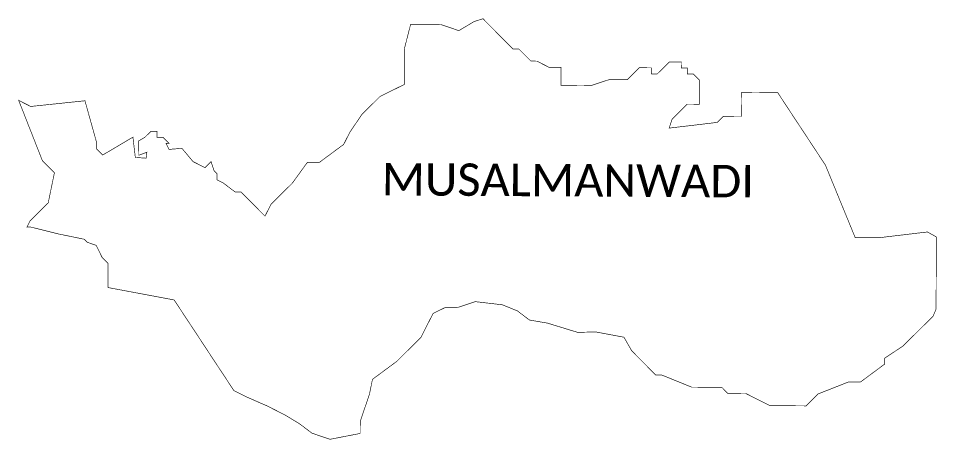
# Model space of a CAD drawing. Header units: metres. Extents: x 318060 to 322626, y 1867668 to 1869108.
# Drawn here: x 319679 to 322626, y 1867668 to 1869021 of the extents above; entities that cross this region are included whole.
import ezdxf

# ---------------------------------------------------------------- set-up
doc = ezdxf.new("R2010")
doc.units = ezdxf.units.M
doc.layers.add('VILLAGE NAME', color=250, linetype='Continuous')
doc.styles.get("Standard").update_dxf_attribs({"font": 'simplex.shx'})

msp = doc.modelspace()

# ---------------------------------------------------------------- linework, layer by layer
at = {"color": 6, "const_width": 2, "flags": 128}
msp.add_lwpolyline([(319679.7, 1868757.5), (319718.3, 1868738), (319892.4, 1868756.3), (319930.3, 1868620.7), (319930.2, 1868601.4), (319949.4, 1868582), (320046.4, 1868639.4), (320054.1, 1868574.4), (320088.7, 1868571.8), (320091.2, 1868590.9), (320065.4, 1868581.3), (320065.1, 1868627.5), (320085.1, 1868639.2), (320104.5, 1868658.4), (320123.8, 1868658.3), (320123.7, 1868639), (320143.1, 1868638.9), (320162.3, 1868619.4), (320152.6, 1868619.5), (320162.2, 1868600.1), (320203.8, 1868603.5), (320239.3, 1868561), (320277.8, 1868541.5), (320297.3, 1868560.7), (320306.8, 1868531.6), (320316.4, 1868521.9), (320316.3, 1868502.5), (320335.6, 1868492.8), (320374.1, 1868463.6), (320393.5, 1868463.5), (320470.3, 1868385.7), (320489.9, 1868424.3), (320557.9, 1868491.5), (320606.7, 1868558.9), (320645.3, 1868558.7), (320723, 1868616.2), (320742.5, 1868654.8), (320781.6, 1868712.6), (320839.9, 1868770.3), (320917.4, 1868808.5), (320918.1, 1868924.5), (320937.9, 1869001.8), (321029.1, 1869001.3), (321034.6, 1869001.2), (321092.5, 1868981.5), (321140.9, 1869010.3), (321170, 1869019.8), (321266.1, 1868922.6), (321285.4, 1868922.4), (321323.9, 1868883.6), (321343.2, 1868883.5), (321381.8, 1868863.9), (321420.5, 1868863.7), (321420.1, 1868805.7), (321516.8, 1868805.1), (321574.9, 1868824.1), (321632.9, 1868823.8), (321671.8, 1868862.3), (321710.5, 1868862), (321710.4, 1868842.7), (321729.7, 1868842.6), (321768.6, 1868881.1), (321807.3, 1868880.9), (321807.2, 1868861.5), (321826.5, 1868861.4), (321826.4, 1868842.1), (321845.7, 1868842), (321864.9, 1868822.5), (321864.5, 1868745.2), (321825.9, 1868745.4), (321777.2, 1868697.3), (321767.4, 1868668.4), (321922.2, 1868686.8), (321941.6, 1868706), (321999.6, 1868705.7), (322000.1, 1868783.1), (322116.1, 1868782.4), (322269.4, 1868549.5), (322364.8, 1868317), (322442.1, 1868316.5), (322596.9, 1868335), (322625.3, 1868318.9), (322624.5, 1868086.9), (322614.8, 1868064.2), (322517.5, 1867968), (322459.3, 1867929.7), (322459.2, 1867910.4), (322381.5, 1867852.8), (322342.8, 1867853), (322246, 1867814.9), (322207.1, 1867776.5), (322091.1, 1867777.1), (322013.9, 1867816.2), (321955.9, 1867816.5), (321936.7, 1867836), (321840, 1867836.6), (321743.6, 1867875.7), (321724.3, 1867875.8), (321647.3, 1867953.6), (321622.6, 1867996.9), (321532.1, 1868013.9), (321473.7, 1868012.6), (321377.2, 1868042.2), (321319.2, 1868052.2), (321280.7, 1868081.4), (321232.5, 1868101), (321145.5, 1868111.2), (321087.4, 1868092.1), (321048.7, 1868092.3), (321009.9, 1868073.3), (320970.8, 1867996.2), (320893.1, 1867919.2), (320815.4, 1867861.7), (320805.5, 1867813.4), (320776, 1867726.6), (320775.8, 1867687.9), (320679, 1867669.1), (320621.1, 1867688.8), (320582.6, 1867718), (320534.4, 1867747.3), (320476.6, 1867776.6), (320409.1, 1867806), (320370.5, 1867825.5), (320178.8, 1868116.6), (319966.3, 1868156.5), (319966.7, 1868233.8), (319947.5, 1868253.3), (319928.4, 1868292.1), (319899.5, 1868301.9), (319889.9, 1868311.6), (319808.4, 1868328.4), (319716.1, 1868351.3), (319706.4, 1868351.3), (319716.2, 1868370.6), (319774.5, 1868428.3), (319794.4, 1868524.9), (319755.9, 1868563.7), (319679.7, 1868757.5)], dxfattribs=at)

# ---------------------------------------------------------------- texts
at = {"layer": 'VILLAGE NAME', "insert": (320845.4, 1868556.5), "char_height": 104.042, "attachment_point": 1, "rotation": 359.6762}
msp.add_mtext_dynamic_manual_height_columns('{\\fCalibri|b0|i0|c0|p34;MUSALMANWADI}', width=1278.781, gutter_width=520.2, heights=[0], dxfattribs=at)

doc.saveas('drawing.dxf')
